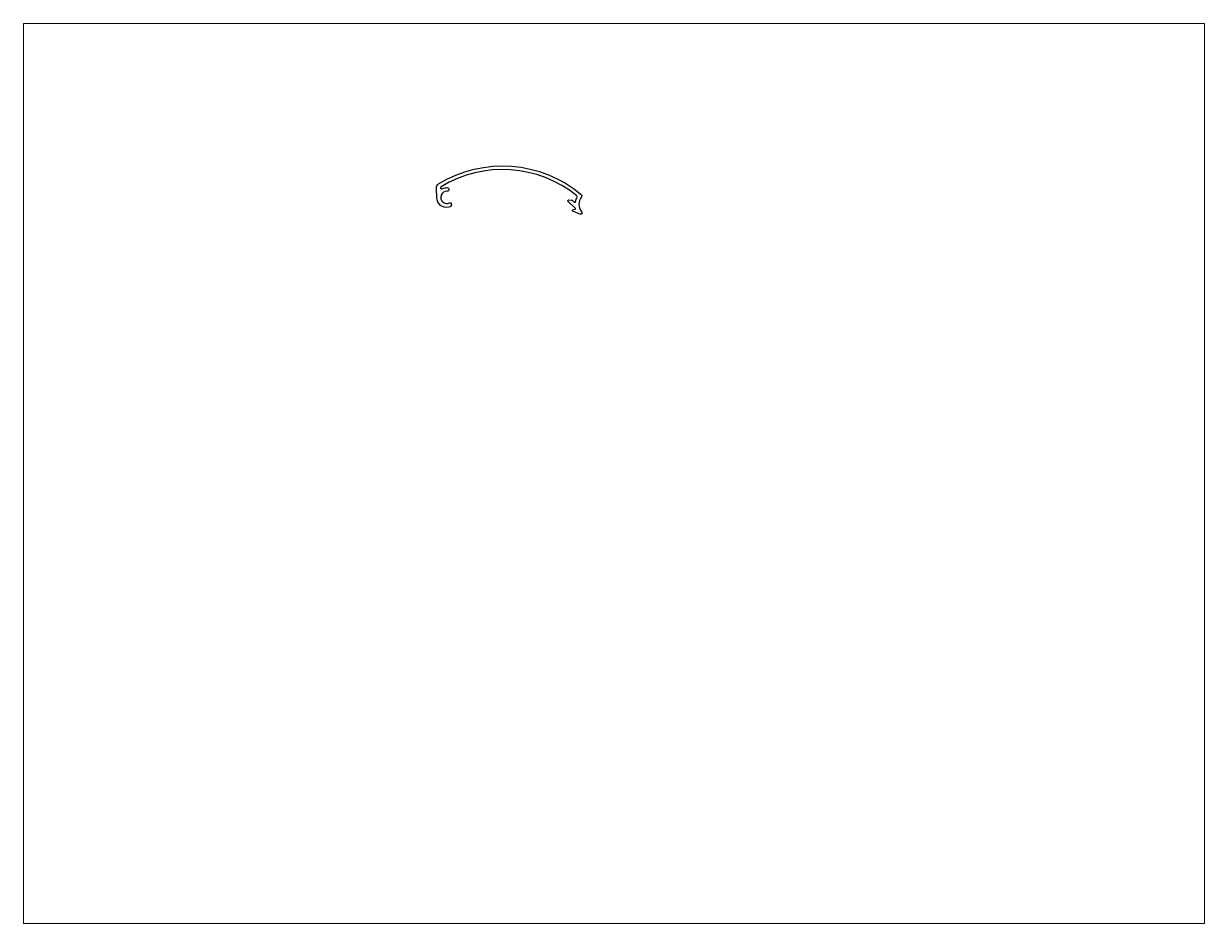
# Paper-space layout 'Layout1' of a CAD drawing. Extents: x 27 to 240, y 20 to 183.
# The model-space entities are those that its viewports show. They can reach past a viewport. Long polylines and large blocks are cut down to what shows.
import ezdxf

# ---------------------------------------------------------------- set-up
doc = ezdxf.new("R2010")
doc.units = 0
doc.header["$LTSCALE"] = 15
doc.layers.get('0').update_dxf_attribs({"linetype": 'CONTINUOUS'})
doc.layers.add('02', color=7, linetype='CONTINUOUS')

msp = doc.modelspace()

# ---------------------------------------------------------------- linework, layer by layer
at = {"layer": '02', "color": 0, "linetype": 'CONTINUOUS', "flags": 128}
msp.add_lwpolyline([(179.92, 220.67, 0.360357), (180, 215.7, -0.792973), (179.48, 214.99), (177, 216.01, -0.706426), (177.02, 216.39), (177.78, 216.62, 0.57735), (177.85, 216.96), (175.5, 219.15, -0.700208), (175.72, 219.67), (176.65, 219.62, -0.176327), (176.84, 219.54), (177.48, 218.95, 0.589115), (177.98, 219.11, -0.079303), (178.5, 220.62, 0.374526), (178.42, 221, 0.315382), (134, 223.99, 0.975102), (134.4, 223.3, -0.13399), (136.04, 223.67, -1), (135.99, 222.48, 1.303238), (136.84, 218.71, -0.515017), (137.36, 218.46, -0.424319), (136.59, 217.25, -0.465208), (132.61, 220.36), (132.48, 223.49, -0.276417), (133.15, 224.88, -0.323377), (179.86, 221.37, -0.410179)], format="xyb", close=True, dxfattribs=at)

psp = doc.layouts.get("Layout1")

# ---------------------------------------------------------------- viewports
at = {"layer": '0', "color": 0, "linetype": 'BYBLOCK', "ltscale": 0.05}
psp.add_viewport(center=(133.35, 101.6), size=(213.36, 162.56), view_center_point=(190.51, 130.3), view_height=293.8955, dxfattribs=at)

doc.saveas('drawing.dxf')
